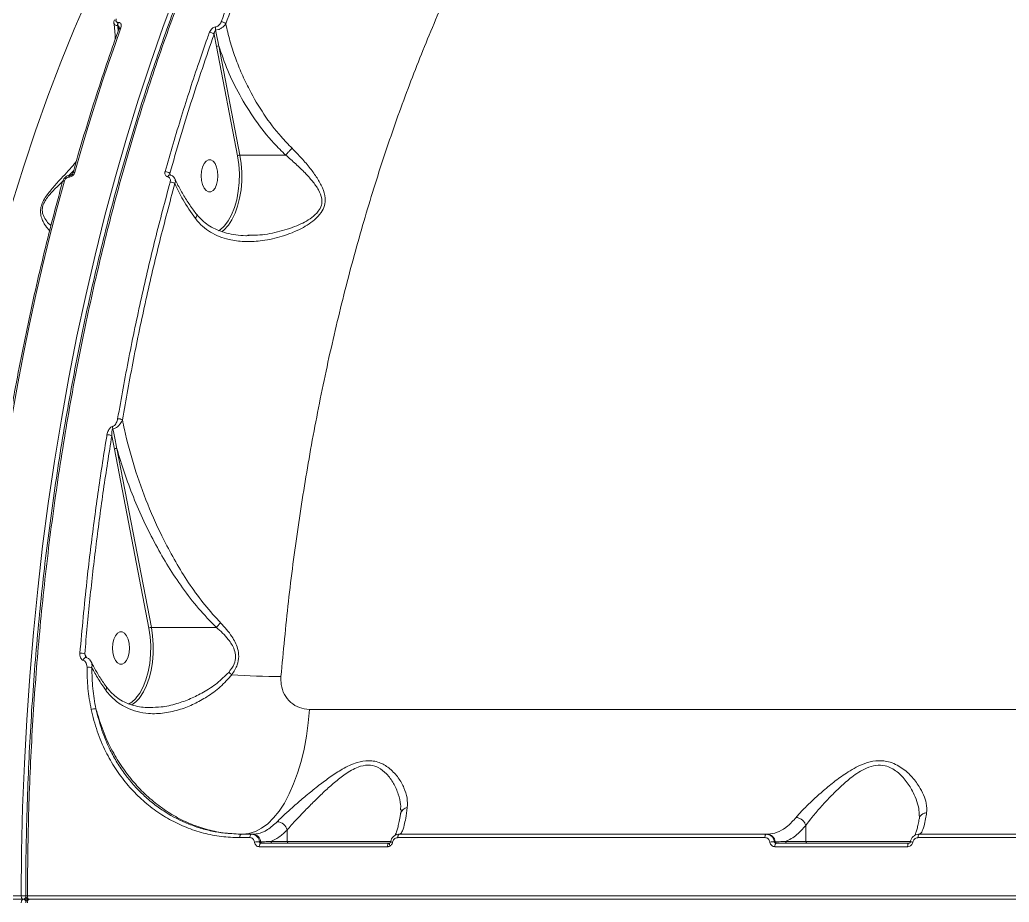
# Model space of a CAD drawing. Header units: millimetres. Extents: x -5550 to 7488, y -4093 to 4627.
# Drawn here: x -1428.9 to -1155.4, y 1992 to 2236 of the extents above; entities that cross this region are included whole.
import ezdxf

# ---------------------------------------------------------------- set-up
doc = ezdxf.new("R2010")
doc.units = ezdxf.units.MM
doc.layers.add('DIKOM_ОБЪЕКТ', color=7, linetype='Continuous')

msp = doc.modelspace()

# ---------------------------------------------------------------- linework, layer by layer
at = {"layer": 'DIKOM_ОБЪЕКТ', "color": 7, "linetype": 'Continuous', "lineweight": 15}
for p, q in [((-1401.826, 2234.351), (-1401.737, 2234.351)), ((-1401.727, 2232.726), (-1401.826, 2234.351)), ((-1401.67, 2235.251), (-1401.759, 2235.251)), ((-1401.737, 2234.351), (-1401.543, 2233.245)), ((-1375.183, 2231.954), (-1374.544, 2228.594)), ((-1374.544, 2228.594), (-1368.701, 2198.376)), ((-1368.031, 2198.552), (-1373.875, 2228.77)), ((-1355.378, 2198.552), (-1368.031, 2198.552)), ((-1415.35, 2192.912), (-1414.023, 2194.187)), ((-1414.892, 2192.974), (-1414.92, 2192.974)), ((-1387.189, 2192.996), (-1387.413, 2193.518)), ((-1387.359, 2193.083), (-1387.376, 2193.084)), ((-1387.332, 2193.048), (-1387.331, 2193.047)), ((-1415.373, 2192.45), (-1415.345, 2192.45)), ((-1365.447, 2176.42), (-1365.883, 2176.413)), ((-1403.438, 2120.968), (-1402.739, 2117.309)), ((-1402.739, 2117.309), (-1393.172, 2067.835)), ((-1392.502, 2068.011), (-1402.069, 2117.484)), ((-1374.55, 2068.011), (-1392.502, 2068.011)), ((-1410.471, 2059.662), (-1410.924, 2060.72)), ((-1392.827, 2045.903), (-1393.261, 2045.889)), ((-933.343, 2045.347), (-1348.853, 2045.347)), ((-1323.634, 2017.729), (-1323.634, 2017.601)), ((-1211.679, 2013.249), (-1211.679, 2008.844)), ((-1368.12, 2009.885), (-1365.286, 2009.885)), ((-1364.823, 2010.844), (-1367.655, 2010.844)), ((-1364.545, 2010.844), (-1364.823, 2010.844)), ((-1355.006, 2011.997), (-1355.006, 2008.844)), ((-1324.414, 2009.885), (-1222.951, 2009.885)), ((-1222.605, 2010.844), (-1323.985, 2010.844)), ((-1222.326, 2010.844), (-1222.605, 2010.844)), ((-1180.649, 2009.885), (-1074.057, 2009.885)), ((-1073.834, 2010.844), (-1180.338, 2010.844)), ((-1362.698, 2007.379), (-1327.258, 2007.379)), ((-1362.309, 2008.761), (-1362.637, 2008.761)), ((-1326.826, 2008.344), (-1362.237, 2008.344)), ((-1355.006, 2008.844), (-1359.535, 2008.844)), ((-1326.228, 2008.844), (-1355.006, 2008.844)), ((-1326.386, 2008.761), (-1326.392, 2008.758)), ((-1220.091, 2008.761), (-1220.339, 2008.761)), ((-1220.202, 2007.379), (-1183.536, 2007.379)), ((-1183.222, 2008.344), (-1219.859, 2008.344)), ((-1211.679, 2008.844), (-1217.311, 2008.844)), ((-1182.7, 2008.844), (-1211.679, 2008.844)), ((-1182.761, 2008.761), (-1182.767, 2008.76)), ((-1428.478, 1993.847), (-1843.347, 1993.847)), ((-933.343, 1993.847), (-1426.762, 1993.847)), ((-1842.831, 1992.844), (-1427.962, 1992.844)), ((-1427.962, 1992.844), (-1426.248, 1992.844)), ((-933.343, 1992.844), (-1426.248, 1992.844))]:
    msp.add_line(p, q, dxfattribs=at)
at = {"layer": 'DIKOM_ОБЪЕКТ', "color": 7, "linetype": 'Continuous', "lineweight": 15, "flags": 128}
for points in [[(-1354.806, 2328.605), (-1359.35, 2323.666), (-1364.501, 2317.687), (-1369.555, 2311.406), (-1374.508, 2304.828), (-1379.356, 2297.96), (-1384.094, 2290.809), (-1388.717, 2283.38), (-1393.221, 2275.68), (-1397.602, 2267.718), (-1401.856, 2259.5), (-1405.979, 2251.034), (-1409.967, 2242.328), (-1413.817, 2233.389), (-1417.524, 2224.227), (-1421.086, 2214.849), (-1424.498, 2205.265), (-1427.759, 2195.484), (-1430.864, 2185.514)], [(-1385.554, 2243.963), (-1389.234, 2234.088), (-1392.765, 2224.01), (-1396.144, 2213.737), (-1399.368, 2203.278), (-1402.434, 2192.642), (-1405.34, 2181.837), (-1408.084, 2170.874), (-1410.662, 2159.76), (-1413.073, 2148.506), (-1415.315, 2137.12), (-1417.385, 2125.614), (-1419.283, 2113.995), (-1421.007, 2102.274), (-1422.554, 2090.461), (-1423.925, 2078.566), (-1425.117, 2066.599), (-1426.129, 2054.569), (-1426.962, 2042.488), (-1427.613, 2030.365), (-1428.083, 2018.21), (-1428.371, 2006.034), (-1428.478, 1993.847)], [(-1413.664, 2193.866), (-1412.199, 2198.996), (-1410.698, 2204.087), (-1409.16, 2209.136), (-1407.587, 2214.143), (-1405.977, 2219.107), (-1404.332, 2224.026), (-1402.651, 2228.901), (-1400.936, 2233.729)], [(-1368.701, 2198.376), (-1368.353, 2195.983), (-1368.2, 2193.514), (-1368.246, 2191.029), (-1368.49, 2188.587), (-1368.925, 2186.249), (-1369.542, 2184.07), (-1370.326, 2182.102), (-1371.257, 2180.395), (-1372.313, 2178.988), (-1372.373, 2178.921)], [(-1371.447, 2178.917), (-1371.225, 2179.201), (-1370.245, 2180.712), (-1369.39, 2182.486), (-1368.678, 2184.485), (-1368.125, 2186.665), (-1367.743, 2188.979), (-1367.54, 2191.377), (-1367.521, 2193.807), (-1367.686, 2196.216), (-1368.031, 2198.552)], [(-1374.116, 2192.844), (-1374.21, 2191.576), (-1374.484, 2190.411), (-1374.916, 2189.443), (-1375.471, 2188.751), (-1376.103, 2188.39), (-1376.763, 2188.39), (-1377.396, 2188.751), (-1377.951, 2189.443), (-1378.383, 2190.411), (-1378.657, 2191.576), (-1378.751, 2192.844), (-1378.657, 2194.112), (-1378.383, 2195.277), (-1377.951, 2196.245), (-1377.396, 2196.937), (-1376.763, 2197.298), (-1376.103, 2197.298), (-1375.471, 2196.937), (-1374.916, 2196.245), (-1374.484, 2195.277), (-1374.21, 2194.112), (-1374.116, 2192.844)], [(-1388.021, 2192.579), (-1387.913, 2192.774), (-1387.785, 2192.928), (-1387.645, 2193.035), (-1387.501, 2193.086), (-1387.387, 2193.085)], [(-1430.885, 2127.156), (-1429.395, 2135.439), (-1427.817, 2143.659), (-1426.151, 2151.814), (-1424.397, 2159.899), (-1422.556, 2167.912), (-1420.63, 2175.848), (-1418.619, 2183.704), (-1416.524, 2191.477)], [(-1417.034, 2191.271), (-1417.029, 2191.285), (-1416.986, 2191.351), (-1416.91, 2191.405), (-1416.806, 2191.444), (-1416.675, 2191.469), (-1416.524, 2191.477)], [(-1372.373, 2178.921), (-1373.469, 2177.915), (-1373.932, 2177.599)], [(-1373.072, 2177.358), (-1372.309, 2177.986), (-1371.447, 2178.917)], [(-1393.172, 2067.835), (-1392.824, 2065.442), (-1392.671, 2062.973), (-1392.717, 2060.488), (-1392.961, 2058.047), (-1393.396, 2055.708), (-1394.013, 2053.529), (-1394.797, 2051.562), (-1395.728, 2049.854), (-1396.784, 2048.447), (-1396.844, 2048.381)], [(-1395.918, 2048.377), (-1395.696, 2048.66), (-1394.716, 2050.171), (-1393.861, 2051.945), (-1393.149, 2053.944), (-1392.596, 2056.124), (-1392.214, 2058.438), (-1392.011, 2060.836), (-1391.992, 2063.266), (-1392.157, 2065.675), (-1392.502, 2068.011)], [(-1398.587, 2062.303), (-1398.681, 2061.036), (-1398.955, 2059.871), (-1399.387, 2058.903), (-1399.941, 2058.21), (-1400.574, 2057.849), (-1401.234, 2057.849), (-1401.867, 2058.21), (-1402.422, 2058.903), (-1402.854, 2059.871), (-1403.128, 2061.036), (-1403.222, 2062.303), (-1403.128, 2063.571), (-1402.854, 2064.736), (-1402.422, 2065.704), (-1401.867, 2066.397), (-1401.234, 2066.758), (-1400.574, 2066.758), (-1399.941, 2066.397), (-1399.387, 2065.704), (-1398.955, 2064.736), (-1398.681, 2063.571), (-1398.587, 2062.303)], [(-1410.603, 2059.732), (-1410.658, 2059.738), (-1410.66, 2059.739)], [(-1396.844, 2048.381), (-1397.94, 2047.375), (-1398.879, 2046.794)], [(-1397.929, 2046.562), (-1396.78, 2047.445), (-1395.918, 2048.377)], [(-1367.315, 2010.844), (-1365.537, 2011.027), (-1363.775, 2011.572), (-1362.046, 2012.476), (-1360.364, 2013.729), (-1358.747, 2015.321), (-1357.207, 2017.237), (-1355.759, 2019.459), (-1354.417, 2021.967), (-1353.192, 2024.739), (-1352.096, 2027.749), (-1351.139, 2030.969), (-1350.33, 2034.371), (-1349.675, 2037.923), (-1349.181, 2041.592), (-1348.853, 2045.347)], [(-1367.655, 2010.844), (-1367.743, 2010.826), (-1367.829, 2010.772), (-1367.908, 2010.684), (-1367.978, 2010.565), (-1368.036, 2010.421), (-1368.08, 2010.255), (-1368.108, 2010.074), (-1368.12, 2009.885)], [(-1364.823, 2010.844), (-1364.911, 2010.826), (-1364.996, 2010.772), (-1365.075, 2010.684), (-1365.144, 2010.565), (-1365.202, 2010.421), (-1365.246, 2010.255), (-1365.274, 2010.074), (-1365.286, 2009.885)], [(-1323.985, 2010.844), (-1324.066, 2010.826), (-1324.145, 2010.772), (-1324.218, 2010.684), (-1324.282, 2010.565), (-1324.336, 2010.421), (-1324.377, 2010.255), (-1324.403, 2010.074), (-1324.414, 2009.885)], [(-1222.605, 2010.844), (-1222.671, 2010.826), (-1222.734, 2010.772), (-1222.793, 2010.684), (-1222.845, 2010.565), (-1222.888, 2010.421), (-1222.921, 2010.255), (-1222.942, 2010.074), (-1222.951, 2009.885)], [(-1180.338, 2010.844), (-1180.397, 2010.826), (-1180.454, 2010.772), (-1180.507, 2010.684), (-1180.553, 2010.565), (-1180.592, 2010.421), (-1180.622, 2010.255), (-1180.641, 2010.074), (-1180.649, 2009.885)], [(-1362.237, 2008.344), (-1362.325, 2008.326), (-1362.41, 2008.271), (-1362.489, 2008.183), (-1362.558, 2008.063), (-1362.615, 2007.918), (-1362.659, 2007.751), (-1362.687, 2007.569), (-1362.698, 2007.379)], [(-1326.826, 2008.344), (-1326.909, 2008.326), (-1326.988, 2008.271), (-1327.062, 2008.183), (-1327.126, 2008.063), (-1327.18, 2007.918), (-1327.221, 2007.751), (-1327.247, 2007.569), (-1327.258, 2007.379)], [(-1326.616, 2008.404), (-1326.669, 2008.368), (-1326.706, 2008.307), (-1326.727, 2008.223), (-1326.73, 2008.117), (-1326.716, 2007.995), (-1326.684, 2007.858), (-1326.637, 2007.711), (-1326.575, 2007.559)], [(-1219.859, 2008.344), (-1219.924, 2008.326), (-1219.987, 2008.271), (-1220.046, 2008.183), (-1220.098, 2008.063), (-1220.14, 2007.918), (-1220.173, 2007.751), (-1220.194, 2007.569), (-1220.202, 2007.379)], [(-1183.222, 2008.344), (-1183.282, 2008.326), (-1183.34, 2008.271), (-1183.393, 2008.183), (-1183.44, 2008.063), (-1183.479, 2007.918), (-1183.509, 2007.751), (-1183.528, 2007.569), (-1183.536, 2007.379)], [(-1427.962, 1992.844), (-1428.063, 1992.863), (-1428.16, 1992.92), (-1428.249, 1993.013), (-1428.327, 1993.138), (-1428.391, 1993.29), (-1428.439, 1993.463), (-1428.468, 1993.651), (-1428.478, 1993.847)], [(-1426.762, 1993.847), (-1426.753, 1993.651), (-1426.723, 1993.463), (-1426.676, 1993.29), (-1426.612, 1993.138), (-1426.534, 1993.013), (-1426.445, 1992.92), (-1426.348, 1992.863), (-1426.248, 1992.844)], [(-1428.478, 1991.842), (-1428.468, 1992.037), (-1428.439, 1992.225), (-1428.391, 1992.398), (-1428.327, 1992.55), (-1428.249, 1992.675), (-1428.16, 1992.768), (-1428.063, 1992.825), (-1427.962, 1992.844)], [(-1426.248, 1992.844), (-1426.348, 1992.825), (-1426.445, 1992.768), (-1426.534, 1992.675), (-1426.612, 1992.55), (-1426.676, 1992.398), (-1426.723, 1992.225), (-1426.753, 1992.037), (-1426.762, 1991.842)]]:
    msp.add_lwpolyline(points, dxfattribs=at)
at = {"layer": 'DIKOM_ОБЪЕКТ', "color": 7, "linetype": 'Continuous', "lineweight": 15}
for centre, radius, start, end in [((-1400.044, 2234.671), 1.81, 161.31804, 190.17085), ((-1399.957, 2234.671), 1.809, 161.30617, 190.18272), ((-1372.694, 2233.657), 2.139, 170.80114, 195.55624), ((-1373.235, 2233.673), 1.743, 43.14946, 89.16826), ((-1401.016, 2233.215), 0.52, 81.12907, 147.4758), ((-1376.468, 2230.792), 1.733, 42.11703, 89.52471), ((-1373.888, 2227.459), 1.311, 89.39008, 120.01746), ((-1368.045, 2197.242), 1.31, 89.38307, 120.02697), ((-1414.779, 2192.395), 0.597, 103.84142, 174.74515), ((-1414.756, 2192.397), 0.591, 102.70679, 174.93749), ((-1413.757, 2193.364), 0.511, 79.51591, 144.87584), ((-1388.712, 2191.997), 2, 49.50715, 90.03863), ((-1387.323, 2189.066), 2.063, 51.38831, 89.75873), ((-1401.825, 2122.744), 2.952, 63.82503, 90.19525), ((-1401.086, 2123.585), 2.187, 181.1401, 198.60474), ((-1404.751, 2118.301), 2.972, 63.77835, 90.4686), ((-1402.083, 2116.173), 1.311, 89.39991, 120.01491), ((-1392.516, 2066.701), 1.31, 89.3832, 120.02208), ((-1412.244, 2055.426), 5.455, 75.99957, 90.37113), ((-1410.359, 2058.816), 0.971, 108.11451, 174.18893), ((-1409.866, 2052.392), 4.606, 78.52613, 95.21876), ((-1399.381, 2017.434), 47.45, 52.18464, 53.48397), ((-1354.09, 2300.212), 245.827, 266.22186, 269.39302), ((-1408.105, 2042.577), 2.964, 84.94105, 110.78142), ((-1321.528, 2016.068), 2.152, 96.71011, 164.46377), ((-1357.798, 2011.434), 2.848, 11.38885, 88.91467), ((-1364.64, 2008.501), 2.345, 6.36843, 87.66902), ((-1222.422, 2008.501), 2.345, 6.36691, 87.66978), ((-1362.735, 2002.599), 6.162, 89.0895, 101.78451), ((-1361.843, 2008.813), 0.469, 186.35497, 267.67606), ((-1359.057, 2008.822), 0.479, 177.3558, 267.05409), ((-1354.528, 2008.822), 0.478, 177.34145, 267.06094), ((-1325.508, 2011.363), 2.751, 251.24435, 263.13383), ((-1220.224, 2001.648), 7.113, 90.92724, 100.97223), ((-1219.624, 2008.813), 0.469, 186.36667, 267.66435), ((-1216.833, 2008.822), 0.478, 177.3449, 267.06124), ((-1211.201, 2008.822), 0.478, 177.34132, 267.06482), ((-1180.808, 2017.207), 8.671, 256.94475, 261.48061), ((-1428.482, 1580.484), 413.363, 89.82868, 89.9994), ((-1428.003, 1993.712), 0.869, 272.65878, 343.11389), ((-1426.91, 1955.304), 38.543, 89.77978, 90.50156), ((-1426.248, 1993.844), 1, 179.92957, 270), ((-1428.003, 1991.976), 0.869, 16.87929, 87.35342), ((-1426.248, 1991.844), 1, 90, 180.07043)]:
    msp.add_arc(centre, radius, start, end, dxfattribs=at)
for points, knots in [([(-1258.378, 2402.443), (-1258.93, 2402.211), (-1261.425, 2401.163), (-1265.821, 2398.993), (-1271.556, 2395.927), (-1277.23, 2392.54), (-1282.846, 2388.863), (-1288.406, 2384.887), (-1293.907, 2380.615), (-1299.35, 2376.047), (-1304.734, 2371.182), (-1310.061, 2366.02), (-1315.328, 2360.561), (-1320.528, 2354.815), (-1325.646, 2348.797), (-1330.665, 2342.528), (-1335.576, 2336.016), (-1340.376, 2329.268), (-1345.066, 2322.282), (-1349.65, 2315.056), (-1354.128, 2307.589), (-1358.502, 2299.877), (-1362.772, 2291.921), (-1366.94, 2283.716), (-1371.007, 2275.258), (-1374.968, 2266.558), (-1378.812, 2257.645), (-1382.519, 2248.554), (-1386.082, 2239.309), (-1389.499, 2229.914), (-1392.772, 2220.365), (-1395.903, 2210.66), (-1398.893, 2200.794), (-1401.744, 2190.767), (-1404.455, 2180.574), (-1407.027, 2170.214), (-1409.461, 2159.681), (-1411.756, 2148.98), (-1413.906, 2138.139), (-1415.902, 2127.203), (-1417.735, 2116.209), (-1419.404, 2105.169), (-1420.912, 2094.077), (-1422.258, 2082.929), (-1423.445, 2071.721), (-1424.472, 2060.451), (-1425.339, 2049.116), (-1426.046, 2037.712), (-1426.596, 2026.235), (-1426.98, 2014.684), (-1427.206, 2003.878), (-1427.228, 1996.923), (-1427.237, 1993.845)], [0, 0, 0, 0, 0.0057914, 0.0261835, 0.0465214, 0.0668219, 0.0871008, 0.1073739, 0.1276566, 0.1479601, 0.168301, 0.1886947, 0.2091574, 0.2296981, 0.2502263, 0.2707092, 0.2910998, 0.3114215, 0.3316972, 0.3519497, 0.3722024, 0.3924724, 0.4127809, 0.4331502, 0.4536034, 0.4741637, 0.4947638, 0.5152783, 0.5356924, 0.5560293, 0.5763121, 0.5965644, 0.6168087, 0.6370659, 0.6573538, 0.6776956, 0.6981142, 0.7186329, 0.7392308, 0.7597825, 0.7802199, 0.8005731, 0.8208655, 0.8411201, 0.8613602, 0.8816085, 0.9018809, 0.9222003, 0.9425898, 0.9630727, 0.9836577, 1, 1, 1, 1]), ([(-1426.762, 1993.847), (-1426.734, 1998.425), (-1426.656, 2010.759), (-1425.98, 2030.827), (-1424.573, 2053.95), (-1422.481, 2077.109), (-1419.694, 2100.222), (-1416.201, 2123.206), (-1412.08, 2145.556), (-1407.361, 2167.209), (-1402.084, 2188.12), (-1396.163, 2208.63), (-1389.592, 2228.648), (-1382.378, 2248.092), (-1374.68, 2266.534), (-1366.535, 2283.933), (-1357.991, 2300.274), (-1348.907, 2315.822), (-1339.294, 2330.489), (-1329.172, 2344.201), (-1318.886, 2356.508), (-1308.493, 2367.446), (-1298.051, 2377.075), (-1287.264, 2385.701), (-1276.147, 2393.184), (-1266.376, 2398.814), (-1260.293, 2401.426), (-1258.076, 2402.378)], [0, 0, 0, 0, 0.0242925, 0.0654477, 0.1066347, 0.1477898, 0.1901404, 0.2325256, 0.2748762, 0.3160315, 0.3572183, 0.3983735, 0.4407243, 0.4831094, 0.5254601, 0.5666153, 0.6078022, 0.6489574, 0.6913079, 0.7336931, 0.7760438, 0.8157172, 0.855419, 0.8950923, 0.9358329, 0.9766038, 1, 1, 1, 1]), ([(-1356.695, 2054.399), (-1356.047, 2061.339), (-1354.753, 2075.224), (-1352.057, 2095.745), (-1348.79, 2116.16), (-1344.881, 2136.375), (-1340.343, 2156.316), (-1335.272, 2175.545), (-1329.699, 2194.012), (-1323.664, 2211.686), (-1317.069, 2228.854), (-1309.911, 2245.434), (-1302.203, 2261.353), (-1294.113, 2276.264), (-1285.675, 2290.139), (-1276.934, 2302.975), (-1267.748, 2314.976), (-1258.131, 2326.064), (-1248.106, 2336.178), (-1237.886, 2345.102), (-1227.511, 2352.831), (-1217.021, 2359.387), (-1206.251, 2364.875), (-1195.227, 2369.219), (-1183.981, 2372.419), (-1172.749, 2374.25), (-1164.876, 2374.998), (-1160.791, 2374.805), (-1160.402, 2374.787)], [0, 0, 0, 0, 0.0392387, 0.0785077, 0.1177464, 0.1581257, 0.1985381, 0.2389174, 0.2781584, 0.3174296, 0.3566704, 0.3970502, 0.4374629, 0.4778427, 0.5171121, 0.5564118, 0.5956815, 0.6360886, 0.6765283, 0.7169355, 0.7562695, 0.795634, 0.834968, 0.8754395, 0.9159434, 0.956415, 0.9958473, 1, 1, 1, 1]), ([(-1342.998, 2302.063), (-1345.754, 2296.993), (-1351.268, 2286.854), (-1359.022, 2270.53), (-1366.413, 2253.474), (-1370.944, 2241.435), (-1373.209, 2235.416)], [0, 0, 0, 0, 0.2485944, 0.4971906, 0.7485946, 1, 1, 1, 1]), ([(-1371.963, 2234.865), (-1369.728, 2240.805), (-1365.259, 2252.683), (-1357.92, 2269.651), (-1350.163, 2286.014), (-1344.601, 2296.247), (-1341.82, 2301.363)], [0, 0, 0, 0, 0.2485944, 0.4971897, 0.748596, 1, 1, 1, 1]), ([(-1402.718, 2235.976), (-1402.786, 2235.805), (-1402.906, 2235.503), (-1402.862, 2235.187), (-1402.843, 2235.049)], [0, 0, 0, 0, 0.5635259, 1, 1, 1, 1]), ([(-1402.847, 2235.039), (-1402.84, 2234.967), (-1402.822, 2234.791), (-1402.62, 2234.576), (-1402.291, 2234.4), (-1401.982, 2234.368), (-1401.826, 2234.351)], [0, 0, 0, 0, 0.1870779, 0.4571365, 0.7257422, 1, 1, 1, 1]), ([(-1402.846, 2235.039), (-1402.693, 2233.681), (-1402.523, 2232.177), (-1402.501, 2230.697), (-1402.499, 2230.553)], [0, 0, 0, 0, 0.9025344, 1, 1, 1, 1]), ([(-1401.759, 2235.251), (-1401.837, 2235.259), (-1401.993, 2235.275), (-1402.164, 2235.397), (-1402.277, 2235.583), (-1402.317, 2235.842), (-1402.279, 2236.066), (-1402.233, 2236.197), (-1402.226, 2236.217)], [0, 0, 0, 0, 0.1673358, 0.3344456, 0.5091283, 0.7130047, 0.9577049, 1, 1, 1, 1]), ([(-1401.737, 2234.351), (-1401.715, 2234.348), (-1401.672, 2234.343), (-1401.589, 2234.285), (-1401.503, 2234.154), (-1401.437, 2233.975), (-1401.417, 2233.843), (-1401.409, 2233.79)], [0, 0, 0, 0, 0.1028762, 0.2045813, 0.4540012, 0.7780413, 1, 1, 1, 1]), ([(-1400.936, 2233.729), (-1400.926, 2233.758), (-1400.854, 2233.964), (-1400.797, 2234.32), (-1400.865, 2234.731), (-1401.045, 2235.021), (-1401.31, 2235.213), (-1401.55, 2235.238), (-1401.67, 2235.251)], [0, 0, 0, 0, 0.0392222, 0.2871884, 0.4952018, 0.6710028, 0.8352585, 1, 1, 1, 1]), ([(-1374.805, 2233.999), (-1374.964, 2233.96), (-1375.278, 2233.883), (-1375.745, 2233.569), (-1376.155, 2233.136), (-1376.367, 2232.758), (-1376.445, 2232.549), (-1376.454, 2232.525)], [0, 0, 0, 0, 0.2147706, 0.425928, 0.681724, 0.9641633, 1, 1, 1, 1]), ([(-1373.209, 2235.416), (-1373.307, 2235.207), (-1373.479, 2234.838), (-1373.911, 2234.401), (-1374.355, 2234.107), (-1374.654, 2234.035), (-1374.805, 2233.999)], [0, 0, 0, 0, 0.3291977, 0.5797577, 0.788566, 1, 1, 1, 1]), ([(-1374.754, 2233.083), (-1374.503, 2233.133), (-1374.01, 2233.23), (-1373.242, 2233.6), (-1372.544, 2234.108), (-1372.143, 2234.566), (-1371.988, 2234.823), (-1371.963, 2234.865)], [0, 0, 0, 0, 0.2233961, 0.4376633, 0.6849739, 0.9488376, 1, 1, 1, 1]), ([(-1353.63, 2200.443), (-1354.664, 2201.512), (-1357.483, 2204.426), (-1361.545, 2209.828), (-1365.047, 2215.731), (-1367.569, 2221.02), (-1369.36, 2225.529), (-1370.869, 2230.153), (-1371.598, 2233.294), (-1371.963, 2234.865)], [0, 0, 0, 0, 0.1128024, 0.3073764, 0.5062353, 0.6280298, 0.7498293, 0.8749147, 1, 1, 1, 1]), ([(-1401.455, 2233.495), (-1402.048, 2231.834), (-1403.769, 2227.016), (-1406.516, 2218.906), (-1409.644, 2209.112), (-1412.183, 2200.676), (-1413.656, 2195.485), (-1414.174, 2193.658)], [0, 0, 0, 0, 0.1293309, 0.3750699, 0.620806, 0.8665366, 1, 1, 1, 1]), ([(-1401.404, 2233.782), (-1401.403, 2233.774), (-1401.4, 2233.752), (-1401.403, 2233.627), (-1401.451, 2233.52), (-1401.463, 2233.492)], [0, 0, 0, 0, 0.3151394, 0.8208397, 1, 1, 1, 1]), ([(-1376.454, 2232.525), (-1376.649, 2231.977), (-1377.627, 2229.237), (-1380.276, 2221.593), (-1384.26, 2209.397), (-1387.228, 2199.133), (-1388.713, 2193.997)], [0, 0, 0, 0, 0.0441438, 0.2207218, 0.6100163, 1, 1, 1, 1]), ([(-1387.413, 2193.518), (-1385.511, 2200.074), (-1381.701, 2213.207), (-1377.358, 2225.699), (-1375.183, 2231.954)], [0, 0, 0, 0, 0.4992738, 1, 1, 1, 1]), ([(-1375.183, 2231.954), (-1375.168, 2232.113), (-1375.144, 2232.389), (-1375.041, 2232.735), (-1374.931, 2232.943), (-1374.832, 2233.048), (-1374.777, 2233.073), (-1374.754, 2233.083)], [0, 0, 0, 0, 0.375634, 0.6517086, 0.8444691, 0.9349386, 1, 1, 1, 1]), ([(-1373.875, 2228.77), (-1373.94, 2229.082), (-1374.244, 2230.518), (-1374.53, 2231.957), (-1374.754, 2233.083)], [0, 0, 0, 0, 0.2174613, 1, 1, 1, 1]), ([(-1373.875, 2228.77), (-1373.09, 2226.478), (-1371.51, 2221.858), (-1368.14, 2214.979), (-1363.926, 2208.205), (-1359.548, 2202.661), (-1356.487, 2199.645), (-1355.378, 2198.552)], [0, 0, 0, 0, 0.2061846, 0.4154239, 0.6401057, 0.8695987, 1, 1, 1, 1]), ([(-1380.342, 2181.07), (-1380.274, 2180.981), (-1379.672, 2180.191), (-1378.376, 2178.815), (-1376.224, 2177.217), (-1373.759, 2175.99), (-1370.648, 2175.029), (-1366.86, 2174.55), (-1362.124, 2174.752), (-1356.934, 2175.807), (-1352.564, 2177.452), (-1349.418, 2179.194), (-1347.322, 2180.696), (-1345.594, 2182.498), (-1344.571, 2184.597), (-1344.369, 2186.982), (-1345.142, 2189.576), (-1346.666, 2192.285), (-1348.643, 2194.987), (-1350.964, 2197.719), (-1352.738, 2199.531), (-1353.63, 2200.443)], [0, 0, 0, 0, 0.0056308, 0.0501952, 0.0960222, 0.1433424, 0.1917782, 0.2623066, 0.3349978, 0.4257396, 0.5191886, 0.5587295, 0.5987862, 0.6438236, 0.6799325, 0.716077, 0.7691292, 0.8232023, 0.8784529, 0.9388511, 1, 1, 1, 1]), ([(-1355.37, 2198.555), (-1355.369, 2198.554), (-1354.419, 2197.754), (-1352.583, 2196.152), (-1350.116, 2193.759), (-1347.955, 2191.403), (-1346.28, 2189.049), (-1345.318, 2186.782), (-1345.397, 2184.669), (-1346.378, 2182.823), (-1348.084, 2181.293), (-1350.145, 2180.024), (-1353.287, 2178.565), (-1357.643, 2177.21), (-1362.113, 2176.416), (-1364.702, 2176.419), (-1365.447, 2176.42)], [0, 0, 0, 0, 0.0001175, 0.089172, 0.1782303, 0.2567043, 0.3349552, 0.4073351, 0.4546503, 0.5018273, 0.5628686, 0.6192671, 0.6757904, 0.8106471, 0.945557, 1, 1, 1, 1]), ([(-1355.378, 2198.552), (-1355.377, 2198.552), (-1355.374, 2198.552), (-1355.371, 2198.553), (-1355.37, 2198.554), (-1355.37, 2198.555)], [0, 0, 0, 0, 0.4434073, 0.8216995, 1, 1, 1, 1]), ([(-1353.63, 2200.443), (-1353.663, 2200.413), (-1353.887, 2200.204), (-1354.323, 2199.769), (-1354.909, 2199.129), (-1355.216, 2198.746), (-1355.37, 2198.555)], [0, 0, 0, 0, 0.0545073, 0.3767386, 0.6883715, 1, 1, 1, 1]), ([(-1413.285, 2196.771), (-1413.568, 2196.427), (-1414.962, 2194.731), (-1417.399, 2192.176), (-1419.865, 2189.435), (-1421.338, 2187.583), (-1422.317, 2186.097), (-1422.996, 2184.539), (-1423.237, 2182.929), (-1422.985, 2181.456), (-1422.441, 2180.146), (-1421.632, 2178.81), (-1421.004, 2178.1), (-1420.618, 2177.664)], [0, 0, 0, 0, 0.0539246, 0.2654447, 0.3878694, 0.4498662, 0.513667, 0.573363, 0.6331956, 0.7135038, 0.7932218, 0.8731254, 1, 1, 1, 1]), ([(-1414.921, 2192.961), (-1415.092, 2192.952), (-1415.479, 2192.931), (-1416.067, 2192.644), (-1416.615, 2192.146), (-1416.94, 2191.644), (-1417.006, 2191.328), (-1417.019, 2191.268)], [0, 0, 0, 0, 0.1799783, 0.4069523, 0.6587654, 0.9357409, 1, 1, 1, 1]), ([(-1415.345, 2192.45), (-1415.28, 2192.453), (-1415.065, 2192.464), (-1414.672, 2192.6), (-1414.224, 2192.918), (-1413.852, 2193.362), (-1413.727, 2193.698), (-1413.664, 2193.866)], [0, 0, 0, 0, 0.0931392, 0.3038767, 0.530218, 0.7652012, 1, 1, 1, 1]), ([(-1414.177, 2193.655), (-1414.179, 2193.646), (-1414.192, 2193.584), (-1414.264, 2193.434), (-1414.396, 2193.257), (-1414.544, 2193.121), (-1414.688, 2193.03), (-1414.805, 2192.985), (-1414.874, 2192.974), (-1414.885, 2192.975), (-1414.888, 2192.975)], [0, 0, 0, 0, 0.0385986, 0.2432038, 0.4197427, 0.5744902, 0.7027436, 0.8322615, 0.9484765, 1, 1, 1, 1]), ([(-1388.713, 2193.997), (-1388.725, 2193.949), (-1388.778, 2193.741), (-1388.786, 2193.386), (-1388.652, 2192.997), (-1388.398, 2192.703), (-1388.146, 2192.62), (-1388.021, 2192.579)], [0, 0, 0, 0, 0.0733466, 0.3225156, 0.5550275, 0.7774098, 1, 1, 1, 1]), ([(-1387.322, 2193.051), (-1387.34, 2193.094), (-1387.391, 2193.216), (-1387.411, 2193.379), (-1387.413, 2193.492), (-1387.413, 2193.518)], [0, 0, 0, 0, 0.296535, 0.8384668, 1, 1, 1, 1]), ([(-1386.029, 2191.978), (-1386.102, 2192.133), (-1386.277, 2192.508), (-1386.771, 2192.914), (-1387.202, 2193.014), (-1387.392, 2193.058)], [0, 0, 0, 0, 0.2823232, 0.6840722, 1, 1, 1, 1]), ([(-1417.034, 2191.271), (-1417.522, 2189.486), (-1418.938, 2184.309), (-1421.172, 2175.628), (-1423.685, 2165.19), (-1426.048, 2154.621), (-1428.259, 2143.93), (-1430.023, 2134.712), (-1431.023, 2129.043), (-1431.382, 2127.007)], [0, 0, 0, 0, 0.0864693, 0.2507628, 0.4150548, 0.5793455, 0.7436325, 0.9079163, 1, 1, 1, 1]), ([(-1420.257, 2179.063), (-1420.279, 2179.08), (-1420.691, 2179.414), (-1421.472, 2180.274), (-1422.324, 2181.652), (-1422.747, 2183.122), (-1422.581, 2184.576), (-1421.941, 2185.943), (-1421.031, 2187.201), (-1420.292, 2188.033), (-1419.13, 2189.276), (-1418.088, 2190.28), (-1417.176, 2191.157), (-1417.007, 2191.319)], [0, 0, 0, 0, 0.0091002, 0.1691781, 0.3278753, 0.4403087, 0.521344, 0.602189, 0.684104, 0.76655, 0.780033, 0.9593252, 1, 1, 1, 1]), ([(-1416.524, 2191.477), (-1416.481, 2191.592), (-1416.396, 2191.821), (-1416.142, 2192.125), (-1415.835, 2192.345), (-1415.564, 2192.44), (-1415.418, 2192.447), (-1415.373, 2192.45)], [0, 0, 0, 0, 0.2336363, 0.4672943, 0.695527, 0.9086543, 1, 1, 1, 1]), ([(-1387.314, 2191.129), (-1388.722, 2185.874), (-1391.538, 2175.364), (-1395.324, 2159.133), (-1398.812, 2142.606), (-1400.827, 2131.332), (-1401.835, 2125.696)], [0, 0, 0, 0, 0.2490974, 0.498194, 0.7490967, 1, 1, 1, 1]), ([(-1400.523, 2125.393), (-1399.525, 2130.977), (-1397.529, 2142.144), (-1394.062, 2158.597), (-1390.279, 2174.833), (-1387.45, 2185.396), (-1386.035, 2190.678)], [0, 0, 0, 0, 0.2490967, 0.4981942, 0.7490963, 1, 1, 1, 1]), ([(-1388.021, 2192.579), (-1387.893, 2192.537), (-1387.639, 2192.454), (-1387.381, 2192.155), (-1387.243, 2191.758), (-1387.248, 2191.393), (-1387.302, 2191.178), (-1387.314, 2191.129)], [0, 0, 0, 0, 0.2211446, 0.4418671, 0.6744853, 0.9251361, 1, 1, 1, 1]), ([(-1386.035, 2190.678), (-1386.01, 2190.749), (-1385.899, 2191.056), (-1385.836, 2191.529), (-1385.971, 2191.847), (-1386.025, 2191.975)], [0, 0, 0, 0, 0.1510913, 0.6574641, 1, 1, 1, 1]), ([(-1386.035, 2190.678), (-1385.317, 2189.189), (-1383.748, 2185.933), (-1381.54, 2182.781), (-1380.342, 2181.07)], [0, 0, 0, 0, 0.4574471, 1, 1, 1, 1]), ([(-1380.014, 2182.233), (-1380.135, 2182.381), (-1381.004, 2183.451), (-1382.412, 2185.509), (-1384.188, 2188.39), (-1385.368, 2190.563), (-1385.885, 2191.764), (-1385.983, 2191.992)], [0, 0, 0, 0, 0.0471695, 0.3404638, 0.6348483, 0.9305245, 1, 1, 1, 1]), ([(-1380.342, 2181.07), (-1380.32, 2181.1), (-1380.184, 2181.29), (-1379.993, 2181.642), (-1379.901, 2182.025), (-1380.009, 2182.162), (-1380.053, 2182.217)], [0, 0, 0, 0, 0.0591552, 0.3793649, 0.7474714, 1, 1, 1, 1]), ([(-1365.448, 2176.323), (-1365.782, 2176.31), (-1367.05, 2176.259), (-1369.176, 2176.476), (-1371.649, 2176.955), (-1373.883, 2177.673), (-1375.872, 2178.614), (-1377.683, 2179.838), (-1379.073, 2181.049), (-1379.755, 2181.944), (-1379.997, 2182.26)], [0, 0, 0, 0, 0.0587808, 0.222931, 0.3805755, 0.5149547, 0.6554173, 0.7930501, 0.926729, 1, 1, 1, 1]), ([(-1401.835, 2125.696), (-1401.932, 2125.302), (-1402.077, 2124.717), (-1402.501, 2124.057), (-1402.845, 2123.722), (-1403.112, 2123.58), (-1403.245, 2123.548), (-1403.272, 2123.542)], [0, 0, 0, 0, 0.4456018, 0.6623339, 0.836492, 0.965743, 1, 1, 1, 1]), ([(-1403.158, 2122.888), (-1403.112, 2122.896), (-1402.893, 2122.937), (-1402.449, 2123.099), (-1401.839, 2123.485), (-1401.172, 2124.142), (-1400.74, 2124.823), (-1400.567, 2125.278), (-1400.523, 2125.393)], [0, 0, 0, 0, 0.0398333, 0.1864697, 0.3714827, 0.5855085, 0.8948821, 1, 1, 1, 1]), ([(-1373.373, 2069.312), (-1373.541, 2069.486), (-1375.257, 2071.255), (-1378.339, 2074.845), (-1382.291, 2080.324), (-1385.839, 2086.081), (-1389.707, 2093.281), (-1393.657, 2102), (-1397.312, 2112.27), (-1399.428, 2120.116), (-1400.336, 2124.495), (-1400.523, 2125.393)], [0, 0, 0, 0, 0.0115183, 0.1169978, 0.2229801, 0.3292411, 0.4351019, 0.6083266, 0.7820036, 0.9552835, 1, 1, 1, 1]), ([(-1403.272, 2123.542), (-1403.302, 2123.535), (-1403.44, 2123.501), (-1403.718, 2123.352), (-1404.081, 2122.996), (-1404.525, 2122.3), (-1404.675, 2121.683), (-1404.775, 2121.273)], [0, 0, 0, 0, 0.0349249, 0.1620513, 0.3362719, 0.5591609, 1, 1, 1, 1]), ([(-1403.438, 2120.968), (-1403.445, 2121.309), (-1403.457, 2121.807), (-1403.38, 2122.396), (-1403.305, 2122.682), (-1403.233, 2122.817), (-1403.191, 2122.866), (-1403.168, 2122.881), (-1403.158, 2122.888)], [0, 0, 0, 0, 0.5065784, 0.740278, 0.8952694, 0.953422, 0.9811058, 1, 1, 1, 1]), ([(-1402.069, 2117.484), (-1402.133, 2117.796), (-1402.456, 2119.357), (-1402.817, 2121.16), (-1403.111, 2122.649), (-1403.158, 2122.888)], [0, 0, 0, 0, 0.1734936, 0.8674919, 1, 1, 1, 1]), ([(-1404.775, 2121.273), (-1404.88, 2120.638), (-1405.402, 2117.463), (-1406.706, 2109.169), (-1408.522, 2096.297), (-1410.583, 2079.364), (-1411.673, 2067.495), (-1412.28, 2060.882)], [0, 0, 0, 0, 0.0321659, 0.1608351, 0.4183956, 0.6759567, 1, 1, 1, 1]), ([(-1410.924, 2060.72), (-1410.467, 2065.798), (-1409.551, 2075.955), (-1407.804, 2091.077), (-1405.806, 2106.111), (-1404.227, 2116.015), (-1403.438, 2120.968)], [0, 0, 0, 0, 0.249314, 0.4986278, 0.7493145, 1, 1, 1, 1]), ([(-1402.069, 2117.484), (-1401.397, 2115.232), (-1400.053, 2110.727), (-1397.535, 2104.012), (-1394.65, 2097.353), (-1391.405, 2090.911), (-1387.851, 2084.75), (-1383.926, 2078.864), (-1379.577, 2073.161), (-1376.225, 2069.727), (-1374.55, 2068.011)], [0, 0, 0, 0, 0.125744, 0.251488, 0.3794608, 0.5074225, 0.6285591, 0.7496656, 0.8748953, 1, 1, 1, 1]), ([(-1374.55, 2068.011), (-1374.548, 2068.011), (-1374.546, 2068.011), (-1374.543, 2068.012), (-1374.542, 2068.014), (-1374.542, 2068.014)], [0, 0, 0, 0, 0.453581, 0.8376702, 1, 1, 1, 1]), ([(-1373.373, 2069.312), (-1373.403, 2069.282), (-1373.617, 2069.065), (-1374.049, 2068.607), (-1374.37, 2068.221), (-1374.542, 2068.014)], [0, 0, 0, 0, 0.0699718, 0.500542, 1, 1, 1, 1]), ([(-1374.542, 2068.014), (-1374.54, 2068.013), (-1373.375, 2066.986), (-1371.827, 2065.515), (-1370.293, 2063.356), (-1369.505, 2061.777), (-1369.122, 2059.919), (-1369.573, 2057.624), (-1370.565, 2056.329), (-1371.146, 2055.569)], [0, 0, 0, 0, 0.0003188, 0.3168752, 0.4308575, 0.5444539, 0.6783344, 0.811384, 1, 1, 1, 1]), ([(-1370.289, 2054.919), (-1369.712, 2055.813), (-1368.714, 2057.36), (-1368.264, 2059.951), (-1368.583, 2062.075), (-1369.316, 2063.912), (-1370.739, 2066.394), (-1372.263, 2068.083), (-1373.373, 2069.312)], [0, 0, 0, 0, 0.1914574, 0.3312438, 0.4704817, 0.5835743, 0.6969291, 1, 1, 1, 1]), ([(-1412.28, 2060.882), (-1412.283, 2060.828), (-1412.305, 2060.502), (-1412.245, 2059.96), (-1412.001, 2059.407), (-1411.69, 2059.052), (-1411.446, 2058.96), (-1411.324, 2058.914)], [0, 0, 0, 0, 0.0639213, 0.3885847, 0.6455748, 0.8223068, 1, 1, 1, 1]), ([(-1410.682, 2059.903), (-1410.708, 2059.96), (-1410.813, 2060.188), (-1410.878, 2060.467), (-1410.918, 2060.683), (-1410.924, 2060.72)], [0, 0, 0, 0, 0.2154533, 0.8689298, 1, 1, 1, 1]), ([(-1410.573, 2059.721), (-1410.578, 2059.724), (-1410.587, 2059.731), (-1410.638, 2059.791), (-1410.67, 2059.862), (-1410.687, 2059.901)], [0, 0, 0, 0, 0.3058438, 0.6305213, 1, 1, 1, 1]), ([(-1409.157, 2058.479), (-1409.266, 2058.68), (-1409.496, 2059.1), (-1410.013, 2059.547), (-1410.433, 2059.661), (-1410.611, 2059.71)], [0, 0, 0, 0, 0.3459023, 0.723587, 1, 1, 1, 1]), ([(-1411.324, 2058.914), (-1411.198, 2058.866), (-1410.945, 2058.77), (-1410.615, 2058.393), (-1410.337, 2057.802), (-1410.303, 2057.272), (-1410.285, 2056.979)], [0, 0, 0, 0, 0.1849248, 0.3685727, 0.6500892, 1, 1, 1, 1]), ([(-1410.285, 2056.979), (-1410.259, 2055.025), (-1410.208, 2051.088), (-1409.509, 2047.27), (-1409.157, 2045.348)], [0, 0, 0, 0, 0.4964902, 1, 1, 1, 1]), ([(-1408.949, 2056.906), (-1408.913, 2057.299), (-1408.86, 2057.867), (-1409.095, 2058.301), (-1409.168, 2058.435)], [0, 0, 0, 0, 0.6900071, 1, 1, 1, 1]), ([(-1404.974, 2051.63), (-1404.992, 2051.654), (-1405.71, 2052.583), (-1406.91, 2054.472), (-1408.279, 2056.735), (-1408.911, 2058.071), (-1409.099, 2058.468)], [0, 0, 0, 0, 0.0107599, 0.4190864, 0.8274072, 1, 1, 1, 1]), ([(-1407.843, 2045.53), (-1408.184, 2047.383), (-1408.871, 2051.116), (-1408.923, 2054.967), (-1408.949, 2056.906)], [0, 0, 0, 0, 0.496478, 1, 1, 1, 1]), ([(-1408.949, 2056.906), (-1408.391, 2055.86), (-1407.269, 2053.758), (-1405.85, 2051.706), (-1405.138, 2050.676)], [0, 0, 0, 0, 0.4978625, 1, 1, 1, 1]), ([(-1405.138, 2050.676), (-1404.918, 2050.385), (-1404.026, 2049.205), (-1402.176, 2047.441), (-1399.458, 2045.729), (-1396.465, 2044.635), (-1392.937, 2044.049), (-1388.879, 2044.209), (-1384.638, 2045.203), (-1380.696, 2046.786), (-1377.004, 2048.86), (-1373.355, 2051.447), (-1371.31, 2053.763), (-1370.289, 2054.919)], [0, 0, 0, 0, 0.0275969, 0.1121791, 0.1968227, 0.2807384, 0.3647053, 0.4782479, 0.5919087, 0.6886547, 0.785421, 0.8928607, 1, 1, 1, 1]), ([(-1371.146, 2055.569), (-1372.188, 2054.537), (-1374.308, 2052.438), (-1377.97, 2050.11), (-1381.71, 2048.217), (-1385.636, 2046.807), (-1389.395, 2045.905), (-1391.833, 2045.904), (-1392.827, 2045.903)], [0, 0, 0, 0, 0.1756951, 0.3573974, 0.5191409, 0.6838574, 0.8710536, 1, 1, 1, 1]), ([(-1348.853, 2045.347), (-1349.795, 2045.443), (-1351.668, 2045.635), (-1354.093, 2047.145), (-1355.859, 2049.386), (-1356.736, 2051.95), (-1356.707, 2053.678), (-1356.695, 2054.399)], [0, 0, 0, 0, 0.2180233, 0.433242, 0.6437881, 0.8514321, 1, 1, 1, 1]), ([(-1405.138, 2050.676), (-1405.121, 2050.704), (-1405.069, 2050.791), (-1404.943, 2051.044), (-1404.849, 2051.381), (-1404.955, 2051.55), (-1405.003, 2051.625)], [0, 0, 0, 0, 0.0692922, 0.2141931, 0.6502057, 1, 1, 1, 1]), ([(-1393.246, 2045.83), (-1393.925, 2045.859), (-1395.375, 2045.921), (-1397.48, 2046.375), (-1399.527, 2047.113), (-1401.38, 2048.129), (-1403.023, 2049.416), (-1404.218, 2050.595), (-1404.788, 2051.423), (-1404.95, 2051.659)], [0, 0, 0, 0, 0.1475976, 0.3151094, 0.4782209, 0.636665, 0.7898382, 0.9400651, 1, 1, 1, 1]), ([(-1409.157, 2045.348), (-1408.647, 2043.321), (-1407.628, 2039.265), (-1405.294, 2033.812), (-1402.517, 2028.954), (-1399.379, 2024.709), (-1395.807, 2020.9), (-1391.831, 2017.598), (-1387.519, 2014.831), (-1382.933, 2012.633), (-1378.125, 2011.068), (-1373.171, 2010.074), (-1369.802, 2009.948), (-1368.12, 2009.885)], [0, 0, 0, 0, 0.1009689, 0.201937, 0.2903385, 0.3790222, 0.4674245, 0.5561144, 0.6450897, 0.7337804, 0.822425, 0.9113534, 1, 1, 1, 1]), ([(-1407.843, 2045.53), (-1407.235, 2043.49), (-1406.019, 2039.41), (-1403.476, 2034.002), (-1400.582, 2029.248), (-1397.425, 2025.145), (-1393.891, 2021.468), (-1390.007, 2018.283), (-1385.833, 2015.615), (-1381.423, 2013.495), (-1376.826, 2011.986), (-1372.106, 2011.027), (-1368.91, 2010.905), (-1367.315, 2010.844)], [0, 0, 0, 0, 0.103376, 0.2067507, 0.2946069, 0.3827359, 0.4705922, 0.5587491, 0.6471801, 0.7353356, 0.823465, 0.9118686, 1, 1, 1, 1]), ([(-1367.655, 2010.844), (-1370.094, 2010.97), (-1373.789, 2011.161), (-1378.593, 2012.352), (-1383.273, 2013.96), (-1387.725, 2016.249), (-1391.831, 2019.149), (-1395.672, 2022.438), (-1399.087, 2026.278), (-1401.988, 2030.571), (-1404.226, 2034.619), (-1406.35, 2039.562), (-1407.343, 2043.53), (-1407.843, 2045.53)], [0, 0, 0, 0, 0.131217, 0.1987835, 0.2663499, 0.3975669, 0.4651556, 0.5327441, 0.6634783, 0.7308135, 0.7981501, 0.8982437, 1, 1, 1, 1]), ([(-1321.78, 2018.205), (-1321.753, 2019.08), (-1321.701, 2020.831), (-1322.618, 2023.647), (-1324.163, 2026.453), (-1326.343, 2028.879), (-1328.675, 2030.397), (-1330.762, 2031.039), (-1332.907, 2031.26), (-1335.306, 2030.84), (-1337.733, 2029.885), (-1340.237, 2028.572), (-1343.092, 2026.711), (-1346.279, 2024.309), (-1349.361, 2021.823), (-1352.167, 2019.44), (-1354.59, 2017.31), (-1356.461, 2015.591), (-1357.357, 2014.677), (-1357.744, 2014.282)], [0, 0, 0, 0, 0.0759088, 0.1519058, 0.2286335, 0.3051886, 0.3688601, 0.4016187, 0.4343307, 0.4904582, 0.5282356, 0.5660843, 0.6308763, 0.6957718, 0.7645213, 0.8332296, 0.8936821, 0.9540619, 1, 1, 1, 1]), ([(-1355.006, 2011.997), (-1354.648, 2012.417), (-1353.82, 2013.389), (-1352.127, 2015.209), (-1349.962, 2017.463), (-1347.456, 2019.992), (-1344.751, 2022.615), (-1341.935, 2025.159), (-1339.449, 2027.139), (-1337.231, 2028.555), (-1335.127, 2029.575), (-1332.621, 2030.12), (-1330.78, 2029.708), (-1329.056, 2028.894), (-1327.308, 2027.475), (-1325.483, 2024.895), (-1324.226, 2021.959), (-1323.572, 2019.503), (-1323.619, 2018.156), (-1323.634, 2017.729)], [0, 0, 0, 0, 0.0486819, 0.1125216, 0.1780384, 0.2510101, 0.3254747, 0.3930035, 0.4619067, 0.4996141, 0.5382213, 0.5927681, 0.6466466, 0.6563798, 0.7206961, 0.800111, 0.8821719, 0.962685, 1, 1, 1, 1]), ([(-1178.266, 2016.783), (-1178.242, 2017.635), (-1178.2, 2019.188), (-1179.046, 2021.695), (-1180.388, 2024.248), (-1182.431, 2026.97), (-1184.894, 2029.117), (-1187.3, 2030.415), (-1189.557, 2031.132), (-1192.333, 2031.244), (-1195.209, 2030.512), (-1197.749, 2029.366), (-1200.503, 2027.754), (-1203.559, 2025.572), (-1206.835, 2022.868), (-1209.833, 2020.176), (-1212.467, 2017.611), (-1213.73, 2016.167), (-1214.345, 2015.464)], [0, 0, 0, 0, 0.0785507, 0.1430577, 0.2076027, 0.287215, 0.3665492, 0.4057522, 0.444851, 0.4974436, 0.5496902, 0.5922702, 0.6349372, 0.7072956, 0.7797294, 0.8544844, 0.9291413, 1, 1, 1, 1]), ([(-1211.679, 2013.256), (-1211.679, 2013.256), (-1211.171, 2013.963), (-1209.957, 2015.553), (-1207.65, 2018.237), (-1205.015, 2021.085), (-1202.127, 2023.948), (-1199.473, 2026.265), (-1197.042, 2027.998), (-1194.843, 2029.219), (-1192.31, 2030.02), (-1189.885, 2029.897), (-1187.963, 2029.151), (-1186.941, 2028.48), (-1185.46, 2027.319), (-1183.747, 2025.438), (-1182.018, 2022.588), (-1180.917, 2019.876), (-1180.305, 2017.672), (-1180.342, 2016.428), (-1180.357, 2015.939)], [0, 0, 0, 0, 0.0000338, 0.0750803, 0.1536408, 0.2344344, 0.3097977, 0.3868134, 0.42952, 0.4731673, 0.5240111, 0.5744883, 0.6114003, 0.6499681, 0.6519403, 0.7330655, 0.8175584, 0.8857357, 0.9550837, 1, 1, 1, 1]), ([(-1323.911, 2010.844), (-1323.696, 2010.961), (-1323.26, 2011.197), (-1322.696, 2012.934), (-1322.197, 2015.26), (-1321.926, 2017.171), (-1321.78, 2018.205)], [0, 0, 0, 0, 0.2848669, 0.5777547, 0.771568, 1, 1, 1, 1]), ([(-1323.623, 2016.647), (-1323.674, 2016.324), (-1323.829, 2015.332), (-1324.103, 2013.96), (-1324.434, 2012.544), (-1324.744, 2011.502), (-1324.999, 2010.824), (-1325.186, 2010.46), (-1325.208, 2010.43), (-1325.217, 2010.418)], [0, 0, 0, 0, 0.0857259, 0.2628563, 0.4399676, 0.6147764, 0.7641076, 0.8980973, 1, 1, 1, 1]), ([(-1323.514, 2017.703), (-1323.511, 2017.678), (-1323.469, 2017.27), (-1323.539, 2016.926), (-1323.606, 2016.604)], [0, 0, 0, 0, 0.0626788, 1, 1, 1, 1]), ([(-1214.345, 2015.464), (-1215.104, 2014.622), (-1216.593, 2012.97), (-1218.989, 2011.489), (-1220.906, 2010.897), (-1222.028, 2010.855), (-1222.326, 2010.844)], [0, 0, 0, 0, 0.3028887, 0.5944608, 0.8920274, 1, 1, 1, 1]), ([(-1211.679, 2013.256), (-1211.76, 2013.505), (-1211.922, 2014.002), (-1212.461, 2014.664), (-1213.148, 2015.167), (-1213.767, 2015.393), (-1214.165, 2015.454), (-1214.303, 2015.462), (-1214.345, 2015.464)], [0, 0, 0, 0, 0.2205, 0.4409771, 0.6614672, 0.8819459, 0.9635697, 1, 1, 1, 1]), ([(-1180.268, 2015.939), (-1180.257, 2015.775), (-1180.235, 2015.464), (-1180.296, 2015.231), (-1180.325, 2015.121)], [0, 0, 0, 0, 0.5240712, 1, 1, 1, 1]), ([(-1180.278, 2015.104), (-1180.27, 2015.192), (-1180.241, 2015.52), (-1179.902, 2016.019), (-1179.311, 2016.508), (-1178.754, 2016.706), (-1178.399, 2016.768), (-1178.312, 2016.778), (-1178.266, 2016.783)], [0, 0, 0, 0, 0.1005692, 0.3716859, 0.6428062, 0.913958, 0.9543884, 1, 1, 1, 1]), ([(-1180.267, 2010.844), (-1180.051, 2010.954), (-1179.613, 2011.177), (-1179.037, 2012.834), (-1178.588, 2014.814), (-1178.359, 2016.213), (-1178.266, 2016.783)], [0, 0, 0, 0, 0.3072564, 0.6233203, 0.8463495, 1, 1, 1, 1]), ([(-1357.744, 2014.282), (-1358.612, 2013.482), (-1360.374, 2011.859), (-1362.696, 2010.956), (-1364.098, 2010.871), (-1364.545, 2010.844)], [0, 0, 0, 0, 0.3984741, 0.80852, 1, 1, 1, 1]), ([(-1217.311, 2008.844), (-1216.769, 2009.079), (-1215.681, 2009.551), (-1213.773, 2010.9), (-1212.474, 2012.357), (-1211.679, 2013.249)], [0, 0, 0, 0, 0.2774652, 0.5572986, 1, 1, 1, 1]), ([(-1211.679, 2013.249), (-1211.679, 2013.251), (-1211.679, 2013.253), (-1211.679, 2013.255), (-1211.679, 2013.256)], [0, 0, 0, 0, 0.6944048, 1, 1, 1, 1]), ([(-1180.316, 2015.109), (-1180.408, 2014.607), (-1180.604, 2013.539), (-1180.909, 2012.26), (-1181.203, 2011.267), (-1181.435, 2010.655), (-1181.594, 2010.353), (-1181.597, 2010.351), (-1181.598, 2010.35)], [0, 0, 0, 0, 0.1823432, 0.3878506, 0.5897349, 0.7599637, 0.9110567, 1, 1, 1, 1]), ([(-1365.286, 2009.885), (-1365.136, 2009.868), (-1364.837, 2009.835), (-1364.442, 2009.575), (-1364.146, 2009.193), (-1364.026, 2008.849), (-1363.997, 2008.657), (-1363.993, 2008.632)], [0, 0, 0, 0, 0.2404477, 0.4809766, 0.7218811, 0.9628584, 1, 1, 1, 1]), ([(-1362.637, 2008.761), (-1362.644, 2008.803), (-1362.694, 2009.121), (-1362.9, 2009.693), (-1363.402, 2010.329), (-1364.068, 2010.761), (-1364.571, 2010.816), (-1364.823, 2010.844)], [0, 0, 0, 0, 0.0371031, 0.2779618, 0.5187492, 0.7593484, 1, 1, 1, 1]), ([(-1359.535, 2008.844), (-1358.765, 2009.188), (-1357.211, 2009.883), (-1355.745, 2011.288), (-1355.006, 2011.997)], [0, 0, 0, 0, 0.4956313, 1, 1, 1, 1]), ([(-1323.985, 2010.844), (-1324.069, 2010.841), (-1324.421, 2010.83), (-1325.025, 2010.653), (-1325.683, 2010.191), (-1326.18, 2009.544), (-1326.317, 2009.023), (-1326.386, 2008.761)], [0, 0, 0, 0, 0.0748889, 0.3151672, 0.5451434, 0.7714947, 1, 1, 1, 1]), ([(-1325.836, 2008.632), (-1325.795, 2008.79), (-1325.713, 2009.105), (-1325.417, 2009.494), (-1325.027, 2009.771), (-1324.672, 2009.876), (-1324.464, 2009.883), (-1324.414, 2009.885)], [0, 0, 0, 0, 0.2249702, 0.449591, 0.6803245, 0.9237859, 1, 1, 1, 1]), ([(-1222.951, 2009.885), (-1222.792, 2009.868), (-1222.475, 2009.835), (-1222.056, 2009.575), (-1221.741, 2009.194), (-1221.613, 2008.85), (-1221.582, 2008.658), (-1221.578, 2008.632)], [0, 0, 0, 0, 0.2406547, 0.4814176, 0.7216278, 0.9611916, 1, 1, 1, 1]), ([(-1220.339, 2008.761), (-1220.346, 2008.805), (-1220.398, 2009.124), (-1220.613, 2009.695), (-1221.133, 2010.33), (-1221.823, 2010.761), (-1222.345, 2010.817), (-1222.605, 2010.844)], [0, 0, 0, 0, 0.0387799, 0.27836, 0.5186433, 0.7594518, 1, 1, 1, 1]), ([(-1180.338, 2010.844), (-1180.4, 2010.843), (-1180.735, 2010.835), (-1181.334, 2010.679), (-1182.023, 2010.222), (-1182.546, 2009.564), (-1182.689, 2009.029), (-1182.761, 2008.761)], [0, 0, 0, 0, 0.0547779, 0.2944134, 0.5301269, 0.7646853, 1, 1, 1, 1]), ([(-1182.092, 2008.632), (-1182.05, 2008.793), (-1181.964, 2009.115), (-1181.651, 2009.511), (-1181.241, 2009.786), (-1180.885, 2009.879), (-1180.686, 2009.884), (-1180.649, 2009.885)], [0, 0, 0, 0, 0.2340778, 0.4679652, 0.7039618, 0.9448528, 1, 1, 1, 1]), ([(-1363.993, 2008.632), (-1363.99, 2008.606), (-1363.961, 2008.415), (-1363.84, 2008.071), (-1363.543, 2007.689), (-1363.148, 2007.429), (-1362.848, 2007.395), (-1362.698, 2007.379)], [0, 0, 0, 0, 0.0372879, 0.2782273, 0.5190738, 0.7595769, 1, 1, 1, 1]), ([(-1362.237, 2008.344), (-1362.285, 2008.35), (-1362.38, 2008.361), (-1362.503, 2008.447), (-1362.594, 2008.574), (-1362.629, 2008.689), (-1362.636, 2008.752), (-1362.637, 2008.761)], [0, 0, 0, 0, 0.2402736, 0.4812495, 0.7223402, 0.9627908, 1, 1, 1, 1]), ([(-1359.535, 2008.844), (-1359.676, 2008.836), (-1360.382, 2008.796), (-1361.32, 2008.765), (-1362.097, 2008.762), (-1362.309, 2008.761)], [0, 0, 0, 0, 0.1536569, 0.7683113, 1, 1, 1, 1]), ([(-1327.258, 2007.379), (-1327.19, 2007.381), (-1326.955, 2007.39), (-1326.733, 2007.489), (-1326.575, 2007.559)], [0, 0, 0, 0, 0.2879425, 1, 1, 1, 1]), ([(-1326.616, 2008.404), (-1326.665, 2008.381), (-1326.735, 2008.348), (-1326.805, 2008.345), (-1326.826, 2008.344)], [0, 0, 0, 0, 0.7050547, 1, 1, 1, 1]), ([(-1326.395, 2008.759), (-1326.399, 2008.736), (-1326.409, 2008.668), (-1326.458, 2008.565), (-1326.537, 2008.459), (-1326.611, 2008.407), (-1326.642, 2008.391), (-1326.642, 2008.391)], [0, 0, 0, 0, 0.1198868, 0.3575025, 0.6334528, 0.9995243, 1, 1, 1, 1]), ([(-1326.575, 2007.559), (-1326.468, 2007.631), (-1326.235, 2007.789), (-1325.96, 2008.161), (-1325.878, 2008.475), (-1325.836, 2008.632)], [0, 0, 0, 0, 0.2986491, 0.6490538, 1, 1, 1, 1]), ([(-1221.578, 2008.632), (-1221.573, 2008.605), (-1221.543, 2008.414), (-1221.414, 2008.07), (-1221.099, 2007.688), (-1220.679, 2007.429), (-1220.361, 2007.395), (-1220.202, 2007.379)], [0, 0, 0, 0, 0.0385758, 0.2780941, 0.5183446, 0.759234, 1, 1, 1, 1]), ([(-1219.859, 2008.344), (-1219.915, 2008.35), (-1220.028, 2008.361), (-1220.176, 2008.446), (-1220.286, 2008.574), (-1220.329, 2008.688), (-1220.338, 2008.752), (-1220.339, 2008.761)], [0, 0, 0, 0, 0.2442271, 0.4859232, 0.7245873, 0.9617456, 1, 1, 1, 1]), ([(-1217.311, 2008.844), (-1217.452, 2008.836), (-1218.157, 2008.796), (-1219.098, 2008.765), (-1219.876, 2008.762), (-1220.091, 2008.761)], [0, 0, 0, 0, 0.1533167, 0.7665682, 1, 1, 1, 1]), ([(-1183.536, 2007.379), (-1183.498, 2007.38), (-1183.299, 2007.385), (-1182.943, 2007.478), (-1182.533, 2007.753), (-1182.221, 2008.149), (-1182.135, 2008.471), (-1182.092, 2008.632)], [0, 0, 0, 0, 0.0557935, 0.2968054, 0.5326604, 0.7662576, 1, 1, 1, 1]), ([(-1182.769, 2008.76), (-1182.77, 2008.75), (-1182.775, 2008.691), (-1182.821, 2008.587), (-1182.911, 2008.465), (-1183.042, 2008.377), (-1183.15, 2008.337), (-1183.213, 2008.348), (-1183.222, 2008.349)], [0, 0, 0, 0, 0.0339613, 0.2190974, 0.4137445, 0.6502841, 0.9478281, 1, 1, 1, 1])]:
    msp.add_open_spline(points, degree=3, knots=knots, dxfattribs=at)

doc.saveas('drawing.dxf')
